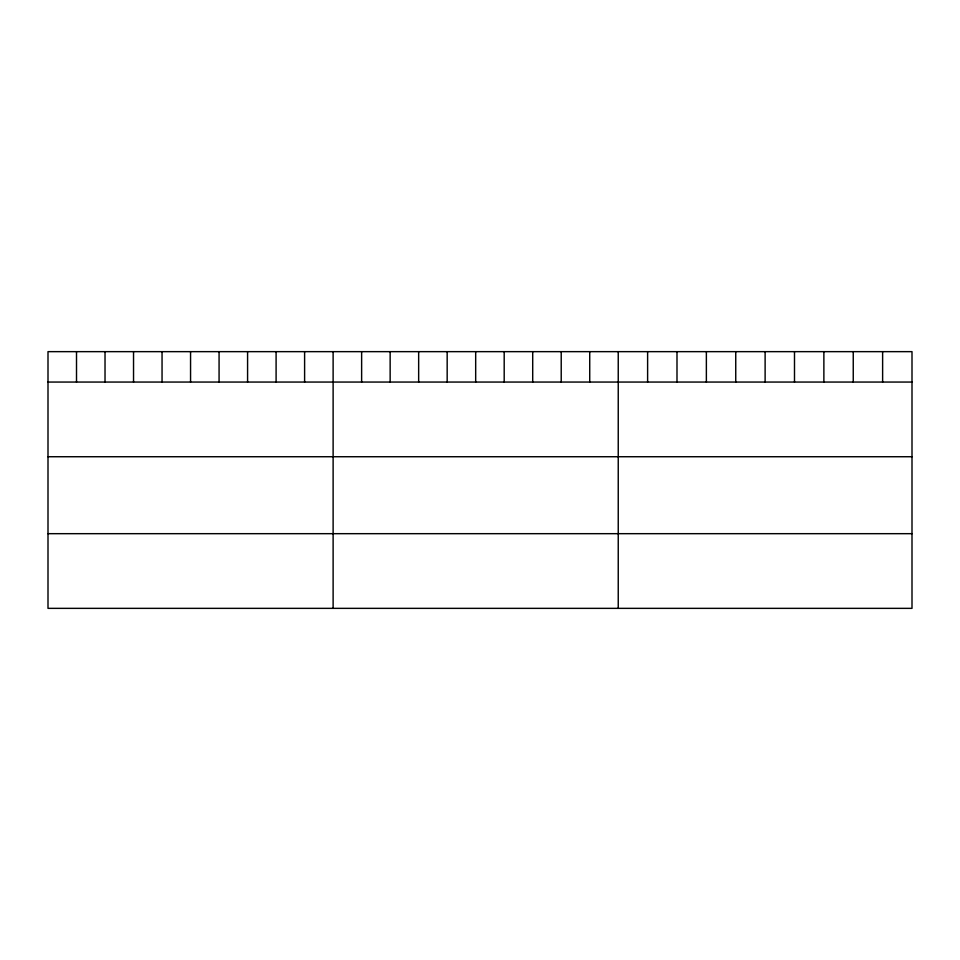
<?xml version="1.0" encoding="UTF-8"?>
<svg xmlns="http://www.w3.org/2000/svg" width="960" height="960" viewBox="0 0 960 960"><rect width="100%" height="100%" fill="white"/><g stroke="black" fill="none" stroke-linecap="round" stroke-linejoin="round"><path stroke-width="1.44" d="M912 382.056L912 608.352L48 608.352L48 351.648L912 351.648L912 382.056L48 382.056M48 456.732L912 456.732M48 533.676L912 533.676M882.624 351.648L882.624 382.056M853.248 351.648L853.248 382.056M823.872 351.648L823.872 382.056M794.496 351.648L794.496 382.056M765.12 351.648L765.12 382.056M735.744 351.648L735.744 382.056M706.368 351.648L706.368 382.056M676.992 351.648L676.992 382.056M647.616 351.648L647.616 382.056M618.24 351.648L618.24 608.352M589.728 351.648L589.728 382.056M561.216 351.648L561.216 382.056M532.704 351.648L532.704 382.056M504.192 351.648L504.192 382.056M475.68 351.648L475.68 382.056M447.168 351.648L447.168 382.056M418.656 351.648L418.656 382.056M390.144 351.648L390.144 382.056M361.632 351.648L361.632 382.056M333.12 351.648L333.12 608.352M304.608 351.648L304.608 382.056M276.096 351.648L276.096 382.056M247.584 351.648L247.584 382.056M219.072 351.648L219.072 382.056M190.56 351.648L190.56 382.056M162.048 351.648L162.048 382.056M133.536 351.648L133.536 382.056M105.024 351.648L105.024 382.056M76.512 351.648L76.512 382.056"/></g></svg>
